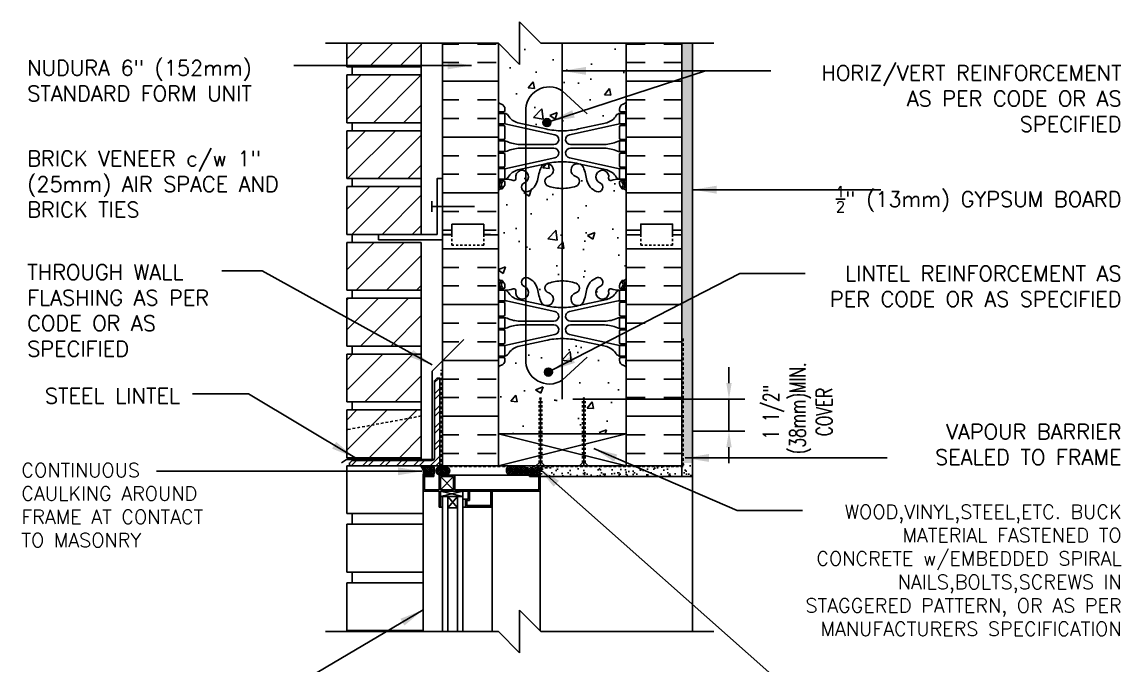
# Model space of a CAD drawing. Header units: inches. Extents: x 2804.9 to 2856.5, y 421.8 to 506.8.
# Drawn here: x 2804.9 to 2856.5, y 476.6 to 506.8 of the extents above; entities that cross this region are included whole.
import ezdxf
from ezdxf.enums import TextEntityAlignment as Align

# ---------------------------------------------------------------- set-up
doc = ezdxf.new("R2010")
doc.units = ezdxf.units.IN
doc.header["$LTSCALE"] = 0.5
doc.header["$MEASUREMENT"] = 0
doc.linetypes.add('DASHED2', pattern=[0.375, 0.25, -0.125])
doc.linetypes.add('HIDDEN2', pattern=[0.1875, 0.125, -0.0625])
doc.layers.get('Defpoints').update_dxf_attribs({"linetype": 'CONTINUOUS'})
for name, color, linetype in [('HATCH', 12, 'CONTINUOUS'), ('LINE18', 9, 'CONTINUOUS'), ('line25', 2, 'CONTINUOUS'), ('LINE50', 5, 'CONTINUOUS'), ('LINE65', 3, 'CONTINUOUS'), ('LINE9', 9, 'CONTINUOUS'), ('TEXT', 4, 'CONTINUOUS'), ('Web_Edge', 9, 'CONTINUOUS')]:
    doc.layers.add(name, color=color, linetype=linetype)
doc.styles.add('DIM', font='romans.shx', dxfattribs={"width": 0.7})
doc.styles.get("Standard").update_dxf_attribs({"font": 'romans.shx'})
doc.dimstyles.new('ext_12', dxfattribs={"dimscale": 12, "dimtxt": 0.09375, "dimasz": 0.09375, "dimexe": 0.09375, "dimexo": 0.0625, "dimgap": 0.0625, "dimtad": 1, "dimdec": 1, "dimzin": 3, "dimdsep": 46, "dimlunit": 4, "dimtxsty": 'DIM', "dimcen": 0.09, "dimdle": 0.09375, "dimclrt": 4, "dimadec": 0, "dimazin": 0, "dimtfac": 1, "dimtdec": 1, "dimtmove": 2, "dimatfit": 3, "dimfxl": 1, "dimfrac": 2, "dimtolj": 1, "dimtzin": 0, "dimarcsym": 0})
doc.dimstyles.new('ext_8', dxfattribs={"dimscale": 8, "dimtxt": 0.09375, "dimasz": 0.09375, "dimexe": 0.09375, "dimexo": 0.0625, "dimgap": 0.0625, "dimtad": 1, "dimdec": 1, "dimzin": 3, "dimdsep": 46, "dimlunit": 4, "dimtxsty": 'DIM', "dimcen": 0.09, "dimdle": 0.09375, "dimclrt": 4, "dimadec": 0, "dimazin": 0, "dimtfac": 1, "dimtdec": 1, "dimtmove": 2, "dimatfit": 3, "dimfxl": 1, "dimfrac": 2, "dimtolj": 1, "dimtzin": 0, "dimarcsym": 0})
pattern_1 = [(37.5, (0, 0), (-0.01574834, 0.48170594), [0, -0.38, 0, -0.425, 0, -0.40625]), (7.5, (0, 0), (0.44244418, 0.70553652), [0, -0.205, 0, -0.3425, 0, -0.13125]), (327.5, (-0.3075, 0), (0.778535465, 0.001414763), [0, -0.125, 0, -0.45, 0, -0.5875]), (317.5, (-0.3075, 0), (0.75153165, 0.21941889), [0, -0.0625, 0, -0.295, 0, -0.3375])]

# ---------------------------------------------------------------- blocks, each defined once
blk = doc.blocks.new('*D0')
at = {"layer": 'Defpoints', "color": 0, "transparency": 16777216}
for p in [(2830.223, 489.058), (2838.064, 489.058), (2835.855, 487.545)]:
    blk.add_point(p, dxfattribs=at)
at = {"layer": 'TEXT', "color": 0, "lineweight": -2, "transparency": 16777216}
for p, q in [((2838.064, 489.808), (2838.064, 490.558)), ((2830.723, 489.058), (2838.814, 489.058)), ((2838.064, 487.545), (2838.064, 489.058)), ((2836.355, 487.545), (2838.814, 487.545)), ((2838.064, 486.795), (2838.064, 486.045))]:
    blk.add_line(p, q, dxfattribs=at)
at = {"layer": 'TEXT', "color": 0, "transparency": 16777216}
for points in [[(2837.939, 489.808), (2838.189, 489.808), (2838.064, 489.058)], [(2837.939, 486.795), (2838.189, 486.795), (2838.064, 487.545)]]:
    blk.add_solid(points, dxfattribs=at)
at = {"layer": 'TEXT', "color": 4, "transparency": 16777216, "insert": (2841.288, 488.449), "char_height": 0.75, "attachment_point": 5, "rotation": 90, "style": 'DIM'}
blk.add_mtext('\\A1;1 1/2" \\P (38mm)MIN. \\PCOVER', dxfattribs=at)

msp = doc.modelspace()

# ---------------------------------------------------------------- hatches: boundary and pattern name
at = {"layer": 'HATCH'}
h = msp.add_hatch(dxfattribs=at)
h.set_pattern_fill('AR-CONC', color=256, scale=0.5)
h.set_pattern_definition([(50, (0, 0), (3.586301, -0.3137607), [0.375, -4.125]), (355, (0, 0), (-0.6937567, 3.7609607), [0.3, -3.3]), (100.45144, (0.299, -0.026), (2.8925442, 3.4472), [0.318701, -3.5057106]), (46.1842, (0, 1), (5.3362067, -0.8275964), [0.5625, -6.1875]), (96.63564, (0.4447, 0.931), (4.67331, 4.870593), [0.478052, -5.258569]), (351.18416, (0, 1), (4.67331, 4.870593), [0.45, -4.95]), (21, (0.5, 0.75), (2.9845353, -2.0130945), [0.375, -4.125]), (326, (0.5, 0.75), (1.2165767, 3.62575), [0.3, -3.3]), (71.45144, (0.7487, 0.5822), (4.201112, 1.6126558), [0.318701, -3.5057106]), (37.5, (0, 0), (0.0607993, 1.66446927), [0, -3.26, 0, -3.35, 0, -3.3125]), (7.5, (0, 0), (1.3153477, 1.9720586), [0, -1.91, 0, -3.185, 0, -1.2625]), (327.5, (-1.115, 0), (2.6691122, -0.11277436), [0, -1.25, 0, -3.9, 0, -5.175]), (317.5, (-1.615, 0), (2.9159308, 0.500525), [0, -1.625, 0, -2.59, 0, -3.675])])
h.paths.add_polyline_path([(2833.23, 505.788), (2829.23, 505.788), (2828.23, 506.788), (2828.23, 504.788), (2827.23, 505.788), (2827.23, 503.006, 0.082415), (2827.373, 502.927, -0.317837), (2827.54, 502.692), (2827.54, 502.624, -0.414214), (2827.477, 502.562), (2827.43, 502.562), (2827.43, 502.492), (2827.535, 502.492, -0.188973), (2827.69, 502.397, 0.196323), (2828.14, 502.05), (2829.461, 501.76, 0.057795), (2830.23, 501.671, 0.057795), (2830.998, 501.76), (2832.32, 502.05, 0.196323), (2832.769, 502.397, -0.188973), (2832.925, 502.492), (2833.03, 502.492), (2833.03, 502.562), (2832.982, 502.562, -0.414214), (2832.92, 502.624), (2832.92, 502.692, -0.317837), (2833.086, 502.927, 0.082415), (2833.23, 503.006)])
h.paths.add_polyline_path([(2833.23, 496.788), (2833.23, 498.877, 0.064398), (2833.12, 498.943), (2833.03, 498.943), (2833.03, 498.984, -0.249069), (2832.92, 499.192), (2832.92, 499.259, -0.414214), (2832.982, 499.322), (2833.03, 499.322), (2833.03, 499.392), (2832.925, 499.392, 0.10046), (2832.531, 499.334, -0.601435), (2832.411, 499.439, 2.182095), (2832.001, 499.226, -1), (2831.838, 498.818, -0.24438), (2831.389, 499.339, 0.053157), (2831.224, 499.953, 0.223253), (2831.023, 500.118), (2831.004, 500.122, 0.955472), (2830.865, 499.528, -0.735593), (2830.878, 499.07, -0.082755), (2830.23, 498.962, -0.082755), (2829.581, 499.07, -0.735593), (2829.594, 499.528, 0.955472), (2829.455, 500.122), (2829.436, 500.118, 0.223253), (2829.236, 499.953, 0.053157), (2829.07, 499.339, -0.24438), (2828.621, 498.818, -1), (2828.458, 499.226, 2.182095), (2828.048, 499.439, -0.601435), (2827.928, 499.334, 0.10046), (2827.535, 499.392), (2827.43, 499.392), (2827.43, 499.322), (2827.477, 499.322, -0.414214), (2827.54, 499.259), (2827.54, 499.192, -0.249069), (2827.43, 498.984), (2827.43, 498.943), (2827.34, 498.943, 0.064398), (2827.23, 498.877), (2827.23, 496.788), (2827.23, 494.699, 0.064398), (2827.34, 494.633), (2827.43, 494.633), (2827.43, 494.591, -0.249069), (2827.54, 494.384), (2827.54, 494.316, -0.414214), (2827.477, 494.254), (2827.43, 494.254), (2827.43, 494.184), (2827.535, 494.184, 0.10046), (2827.928, 494.241, -0.601435), (2828.048, 494.136, 2.182095), (2828.458, 494.349, -1), (2828.621, 494.758, -0.24438), (2829.07, 494.237, 0.053157), (2829.236, 493.623, 0.223253), (2829.436, 493.458), (2829.455, 493.454, 0.955472), (2829.594, 494.047, -0.735593), (2829.581, 494.505, -0.082755), (2830.23, 494.613, -0.082755), (2830.878, 494.505, -0.735593), (2830.865, 494.047, 0.955472), (2831.004, 493.454), (2831.023, 493.458, 0.223253), (2831.224, 493.623, 0.053157), (2831.389, 494.237, -0.24438), (2831.838, 494.758, -1), (2832.001, 494.349, 2.182095), (2832.411, 494.136, -0.601435), (2832.531, 494.241, 0.10046), (2832.925, 494.184), (2833.03, 494.184), (2833.03, 494.254), (2832.982, 494.254, -0.414214), (2832.92, 494.316), (2832.92, 494.384, -0.249069), (2833.03, 494.591), (2833.03, 494.633), (2833.12, 494.633, 0.064398), (2833.23, 494.699)])
h.paths.add_polyline_path([(2833.23, 490.569, 0.082415), (2833.086, 490.648, -0.317837), (2832.92, 490.884), (2832.92, 490.951, -0.414214), (2832.982, 491.014), (2833.03, 491.014), (2833.03, 491.084), (2832.925, 491.084, -0.188973), (2832.769, 491.179, 0.196323), (2832.32, 491.525), (2830.998, 491.816, 0.057795), (2830.23, 491.905, 0.057795), (2829.461, 491.816), (2828.14, 491.525, 0.196323), (2827.69, 491.179, -0.188973), (2827.535, 491.084), (2827.43, 491.084), (2827.43, 491.014), (2827.477, 491.014, -0.414214), (2827.54, 490.951), (2827.54, 490.884, -0.317837), (2827.373, 490.648, 0.082415), (2827.23, 490.569), (2827.23, 487.424), (2829.14, 487.424), (2829.14, 489.011), (2829.203, 489.131), (2829.265, 489.011), (2829.265, 487.424), (2831.181, 487.424), (2831.181, 489.011), (2831.243, 489.131), (2831.306, 489.011), (2831.306, 487.424), (2833.23, 487.424)])
h.paths.add_polyline_path([(2833.23, 465.018), (2833.355, 465.018), (2833.355, 465.271), (2832.352, 464.268), (2832.223, 464.227), (2832.263, 464.356), (2833.355, 465.448), (2833.355, 466.518), (2828.73, 466.518), (2828.73, 465.2), (2829.574, 464.356), (2829.614, 464.227), (2829.485, 464.268), (2828.735, 465.018), (2827.23, 465.018), (2827.23, 462.784, 0.064398), (2827.34, 462.718), (2827.43, 462.718), (2827.43, 462.676, -0.249069), (2827.54, 462.469), (2827.54, 462.402, -0.414214), (2827.477, 462.339), (2827.43, 462.339), (2827.43, 462.269), (2827.535, 462.269, -0.188973), (2827.69, 462.174, 0.196323), (2828.14, 461.828), (2829.461, 461.538, 0.057795), (2830.23, 461.449, 0.057795), (2830.998, 461.538), (2832.32, 461.828, 0.196323), (2832.769, 462.174, -0.188973), (2832.925, 462.269), (2833.03, 462.269), (2833.03, 462.339), (2832.982, 462.339, -0.414214), (2832.92, 462.402), (2832.92, 462.469, -0.249069), (2833.03, 462.676), (2833.03, 462.718), (2833.12, 462.718, 0.064398), (2833.23, 462.784)])
h.paths.add_polyline_path([(2833.23, 458.655, 0.082415), (2833.086, 458.734, -0.317837), (2832.92, 458.969), (2832.92, 459.037, -0.414214), (2832.982, 459.099), (2833.03, 459.099), (2833.03, 459.169), (2832.925, 459.169, 0.10046), (2832.531, 459.112, -0.601435), (2832.411, 459.217, 2.182095), (2832.001, 459.004, -1), (2831.838, 458.596, -0.24438), (2831.389, 459.116, 0.053157), (2831.224, 459.73, 0.223253), (2831.023, 459.895), (2831.004, 459.9, 0.955472), (2830.865, 459.306, -0.735593), (2830.878, 458.848, -0.082755), (2830.23, 458.74, -0.082755), (2829.581, 458.848, -0.735593), (2829.594, 459.306, 0.955472), (2829.455, 459.9), (2829.436, 459.895, 0.223253), (2829.236, 459.73, 0.053157), (2829.07, 459.116, -0.24438), (2828.621, 458.596, -1), (2828.458, 459.004, 2.182095), (2828.048, 459.217, -0.601435), (2827.928, 459.112, 0.10046), (2827.535, 459.169), (2827.43, 459.169), (2827.43, 459.099), (2827.477, 459.099, -0.414214), (2827.54, 459.037), (2827.54, 458.969, -0.317837), (2827.373, 458.734, 0.082415), (2827.23, 458.655), (2827.23, 453.092, 0.082415), (2827.373, 453.013, -0.317837), (2827.54, 452.777), (2827.54, 452.709, -0.414214), (2827.477, 452.647), (2827.43, 452.647), (2827.43, 452.577), (2827.535, 452.577, 0.10046), (2827.928, 452.634, -0.601435), (2828.048, 452.529, 2.182095), (2828.458, 452.742, -1), (2828.621, 453.151, -0.24438), (2829.07, 452.63, 0.053157), (2829.236, 452.016, 0.223253), (2829.436, 451.851), (2829.455, 451.847, 0.955472), (2829.594, 452.44, -0.735593), (2829.581, 452.898, -0.082755), (2830.23, 453.006, -0.082755), (2830.878, 452.898, -0.735593), (2830.865, 452.44, 0.955472), (2831.004, 451.847), (2831.023, 451.851, 0.223253), (2831.224, 452.016, 0.053157), (2831.389, 452.63, -0.24438), (2831.838, 453.151, -1), (2832.001, 452.742, 2.182095), (2832.411, 452.529, -0.601435), (2832.531, 452.634, 0.10046), (2832.925, 452.577), (2833.03, 452.577), (2833.03, 452.647), (2832.982, 452.647, -0.414214), (2832.92, 452.709), (2832.92, 452.777, -0.317837), (2833.086, 453.013, 0.082415), (2833.23, 453.092)])
h.paths.add_polyline_path([(2833.23, 448.962, 0.064398), (2833.12, 449.028), (2833.03, 449.028), (2833.03, 449.07, -0.249069), (2832.92, 449.277), (2832.92, 449.344, -0.414214), (2832.982, 449.407), (2833.03, 449.407), (2833.03, 449.477), (2832.925, 449.477, -0.188973), (2832.769, 449.572, 0.196323), (2832.32, 449.918), (2830.998, 450.209, 0.057795), (2830.23, 450.298, 0.057795), (2829.461, 450.209), (2828.14, 449.918, 0.196323), (2827.69, 449.572, -0.188973), (2827.535, 449.477), (2827.43, 449.477), (2827.43, 449.407), (2827.477, 449.407, -0.414214), (2827.54, 449.344), (2827.54, 449.277, -0.249069), (2827.43, 449.07), (2827.43, 449.028), (2827.34, 449.028, 0.064398), (2827.23, 448.962), (2827.23, 447.566), (2828.23, 446.566), (2828.23, 448.566), (2829.23, 447.566), (2833.23, 447.566)])
h = msp.add_hatch(dxfattribs=at)
h.set_pattern_fill('ANSI31', color=256, scale=8, style=0)
h.paths.add_polyline_path([(2823.605, 504.299), (2820.105, 504.299), (2820.105, 502.049), (2823.605, 502.049)])
h.paths.add_polyline_path([(2823.605, 491.174), (2820.105, 491.174), (2820.105, 488.924), (2823.605, 488.924)])
h.paths.add_polyline_path([(2823.605, 488.265), (2820.105, 487.617), (2820.105, 486.299), (2823.605, 486.299)])
h.paths.add_polyline_path([(2823.605, 488.265), (2823.605, 488.549), (2820.105, 488.549), (2820.105, 487.617)])
h.paths.add_polyline_path([(2823.605, 493.799), (2820.105, 493.799), (2820.105, 491.549), (2823.605, 491.549)])
h.paths.add_polyline_path([(2823.605, 496.424), (2820.105, 496.424), (2820.105, 494.174), (2823.605, 494.174)])
h.paths.add_polyline_path([(2823.605, 499.049), (2820.105, 499.049), (2820.105, 496.799), (2823.605, 496.799), (2823.605, 496.933)])
h.paths.add_polyline_path([(2823.605, 501.674), (2820.105, 501.674), (2820.105, 499.424), (2823.605, 499.424)])
h.paths.add_polyline_path([(2823.605, 505.788), (2820.105, 505.788), (2820.105, 504.674), (2823.605, 504.674)])
h.paths.add_polyline_path([(2823.605, 463.281), (2820.105, 463.281), (2820.105, 461.031), (2823.605, 461.031)])
h.paths.add_polyline_path([(2823.605, 460.656), (2820.119, 460.656), (2820.105, 460.641), (2820.105, 458.406), (2823.605, 458.406)])
h.paths.add_polyline_path([(2823.605, 458.031), (2820.105, 458.031), (2820.105, 455.781), (2823.605, 455.781)])
h.paths.add_polyline_path([(2823.605, 455.406), (2820.105, 455.406), (2820.105, 453.156), (2823.605, 453.156)])
h.paths.add_polyline_path([(2823.605, 452.781), (2820.105, 452.781), (2820.105, 450.531), (2823.605, 450.531)])
h.paths.add_polyline_path([(2823.605, 450.156), (2820.105, 450.156), (2820.105, 447.906), (2823.605, 447.906)])
h = msp.add_hatch(dxfattribs=at)
h.set_pattern_fill('INSUL', color=256, scale=7, style=0)
h.paths.add_polyline_path([(2827.23, 505.788), (2824.605, 505.788), (2824.605, 496.791), (2825.042, 496.791), (2825.042, 497.288), (2826.542, 497.288), (2826.542, 496.791), (2826.859, 496.791), (2826.98, 496.788), (2827.23, 496.788)])
h.paths.add_polyline_path([(2835.855, 505.788), (2833.23, 505.788), (2833.23, 496.788), (2833.48, 496.788), (2833.917, 496.788), (2833.917, 497.288), (2835.417, 497.288), (2835.417, 496.788), (2835.855, 496.788)])
h = msp.add_hatch(dxfattribs=at)
h.set_pattern_fill('AR-SAND', color=256, scale=0.25, style=0)
h.set_pattern_definition(pattern_1)
h.paths.add_polyline_path([(2836.355, 505.788), (2835.855, 505.788), (2835.855, 502.768), (2836.355, 502.768)])
h.paths.add_polyline_path([(2836.355, 502.768), (2835.855, 502.768), (2835.855, 497.082), (2836.355, 497.082)])
h.paths.add_polyline_path([(2836.355, 497.082), (2835.855, 497.082), (2835.855, 496.788), (2835.855, 493.584), (2836.355, 493.856)])
h.paths.add_polyline_path([(2836.355, 493.856), (2835.855, 493.584), (2835.855, 487.558), (2835.855, 486.058), (2836.355, 486.058)])
h = msp.add_hatch(dxfattribs=at)
h.set_pattern_fill('INSUL', color=256, scale=7, style=0)
h.paths.add_polyline_path([(2827.23, 496.788), (2826.98, 496.788), (2826.542, 496.788), (2826.542, 496.288), (2825.042, 496.288), (2825.042, 496.788), (2824.605, 496.788), (2824.605, 485.924), (2827.23, 485.924)])
h.paths.add_polyline_path([(2835.855, 496.788), (2835.417, 496.788), (2835.417, 496.288), (2833.917, 496.288), (2833.917, 496.788), (2833.48, 496.788), (2833.23, 496.788), (2833.23, 487.424), (2833.23, 485.924), (2835.855, 485.924)])
h = msp.add_hatch(dxfattribs=at)
h.set_pattern_fill('ANSI32', color=256, scale=1.5, style=0)
h.set_pattern_definition([(45, (2909.83907, 331.4904), (-0.3977476, 0.3977476), []), (45, (2910.10423, 331.4904), (-0.3977476, 0.3977476), [])])
h.paths.add_polyline_path([(2824.48, 485.924), (2824.48, 490.049), (2824.355, 490.049), (2824.23, 489.924), (2824.23, 486.299, -0.414214), (2824.105, 486.174), (2820.355, 486.174), (2820.23, 486.049), (2820.23, 485.924)])
h = msp.add_hatch(dxfattribs=at)
h.set_pattern_fill('ANSI37', color=256, scale=0.5)
h.paths.add_polyline_path([(2824.79, 485.868), (2824.454, 485.868, 0.912387), (2824.455, 485.507), (2824.79, 485.507, 0.868026)])
h.paths.add_polyline_path([(2829.249, 485.829), (2828.506, 485.829, -0.414214), (2828.476, 485.859), (2828.476, 485.861, 0.414214), (2828.446, 485.891), (2827.701, 485.891, 0.594546), (2827.762, 485.486), (2828.692, 485.486), (2829.192, 485.486, -0.162291)])
h.paths.add_polyline_path([(2824.192, 485.924), (2823.577, 485.924, -0.310601), (2823.692, 485.486), (2824.192, 485.486, 0.132277)])
h = msp.add_hatch(dxfattribs=at)
h.set_pattern_fill('AR-SAND', color=256, scale=0.25, style=0)
h.set_pattern_definition(pattern_1)
h.paths.add_polyline_path([(2836.355, 485.424), (2836.355, 485.899), (2835.855, 486.065), (2835.855, 485.924), (2830.802, 485.924), (2830.802, 485.799), (2829.251, 485.799, 0.01547), (2829.24, 485.784), (2829.24, 485.424)])
h = msp.add_hatch(dxfattribs=at)
h.set_pattern_fill('AR-SAND', color=256, scale=0.25, style=0)
h.set_pattern_definition(pattern_1)
h.paths.add_polyline_path([(2834.502, 485.924), (2834.866, 485.735), (2835.47, 485.424), (2836.355, 485.424), (2836.355, 485.924)])
at = {"layer": 'LINE65'}
for points in [[(2829.699, 502.061, 1), (2829.324, 502.061, 1)], [(2829.766, 490.327, 1), (2829.391, 490.327, 1)]]:
    msp.add_hatch(color=256, dxfattribs=at).paths.add_polyline_path(points)

# ---------------------------------------------------------------- linework, layer by layer
at = {"layer": 'HATCH'}
for p, q in [((2833.211, 500.805), (2833.211, 500.805)), ((2832.315, 499.83), (2832.315, 499.83)), ((2833.207, 497.249), (2833.207, 497.249)), ((2824.605, 496.791), (2825.042, 496.791)), ((2826.542, 496.791), (2826.859, 496.791)), ((2829.203, 485.924), (2829.203, 489.131)), ((2831.243, 485.924), (2831.243, 489.131)), ((2824.454, 485.868), (2824.79, 485.868)), ((2824.79, 485.507), (2824.455, 485.507)), ((2836.355, 485.424), (2836.355, 478.131))]:
    msp.add_line(p, q, dxfattribs=at)
at = {"layer": 'HATCH', "color": 6, "linetype": 'DASHED2'}
for p, q in [((2824.542, 485.891), (2824.542, 490.432)), ((2828.446, 485.891), (2824.542, 485.891)), ((2828.476, 485.859), (2828.476, 485.861)), ((2828.506, 485.829), (2829.716, 485.829))]:
    msp.add_line(p, q, dxfattribs=at)
msp.add_lwpolyline([(2835.917, 491.91), (2835.917, 485.891), (2828.714, 485.891)], dxfattribs=at)
at = {"layer": 'HATCH', "flags": 128}
for points in [[(2823.692, 485.486), (2823.692, 478.131)], [(2829.192, 484.736), (2829.192, 478.169)], [(2826.942, 483.986), (2826.942, 478.131)]]:
    msp.add_lwpolyline(points, dxfattribs=at)
at = {"layer": 'HATCH'}
for centre, radius, start, end in [((2823.316, 485.622), 0.399, 340.2287, 49.2481), ((2823.38, 485.705), 0.841, 344.9296, 15.0704), ((2824.471, 485.687), 0.182, 95.0768, 264.9232), ((2824.764, 485.687), 0.183, 278.0824, 81.9176), ((2827.841, 485.705), 0.233, 110.0628, 249.9372), ((2829.734, 485.572), 0.549, 140.0509, 188.9397)]:
    msp.add_arc(centre, radius, start, end, dxfattribs=at)
at = {"layer": 'HATCH', "color": 6, "linetype": 'DASHED2'}
for centre, start, end in [((2828.446, 485.861), 0, 90), ((2828.506, 485.859), 180, 270)]:
    msp.add_arc(centre, 0.03, start, end, dxfattribs=at)
at = {"layer": 'LINE18', "linetype": 'HIDDEN2'}
for p, q in [((2829.203, 489.131), (2829.14, 489.011)), ((2829.14, 486.068), (2829.14, 489.011)), ((2829.203, 489.131), (2829.265, 489.011)), ((2829.265, 486.068), (2829.265, 489.011)), ((2831.243, 489.131), (2831.181, 489.011)), ((2831.181, 486.068), (2831.181, 489.011)), ((2831.243, 489.131), (2831.306, 489.011)), ((2831.306, 486.068), (2831.306, 489.011))]:
    msp.add_line(p, q, dxfattribs=at)
at = {"layer": 'LINE18'}
for p, q in [((2829.14, 486.068), (2828.996, 485.924)), ((2829.265, 486.068), (2829.409, 485.924)), ((2831.181, 486.068), (2831.037, 485.924)), ((2831.306, 486.068), (2831.449, 485.924)), ((2824.192, 485.424), (2824.192, 485.486)), ((2828.692, 485.424), (2828.692, 485.486)), ((2836.355, 485.424), (2829.192, 485.424))]:
    msp.add_line(p, q, dxfattribs=at)
at = {"layer": 'LINE18', "flags": 128}
for points in [[(2824.192, 485.486), (2823.692, 485.486), (2823.692, 484.736), (2824.442, 484.736), (2824.442, 483.986)], [(2824.192, 485.424), (2823.755, 485.424), (2823.755, 484.799)], [(2824.442, 485.486), (2828.692, 485.486)], [(2824.442, 485.486), (2824.442, 484.799)], [(2824.442, 485.486), (2824.505, 485.486)], [(2824.665, 485.486), (2824.505, 485.486)], [(2824.505, 484.799), (2824.505, 485.424)], [(2824.665, 485.424), (2824.505, 485.424)], [(2824.665, 485.424), (2824.665, 485.486)], [(2824.665, 485.424), (2824.969, 485.424)], [(2824.969, 485.486), (2825.129, 485.486)], [(2824.969, 485.424), (2824.969, 485.486)], [(2824.969, 485.424), (2825.129, 485.424)], [(2825.192, 485.486), (2825.129, 485.486)], [(2825.129, 484.799), (2825.129, 485.424)], [(2825.192, 484.799), (2825.192, 485.486)], [(2828.692, 485.486), (2829.192, 485.486), (2829.192, 484.736)], [(2828.692, 485.424), (2829.13, 485.424), (2829.13, 484.799)], [(2824.442, 484.799), (2823.755, 484.799)], [(2824.665, 484.799), (2824.505, 484.799)], [(2824.505, 483.986), (2824.505, 484.736)], [(2824.665, 484.736), (2824.505, 484.736)], [(2824.505, 483.986), (2824.505, 484.486), (2824.605, 484.486), (2824.605, 483.986), (2824.505, 483.986)], [(2824.605, 484.486), (2824.605, 478.131)], [(2824.605, 484.486), (2824.854, 484.486)], [(2824.665, 484.799), (2824.969, 484.799)], [(2824.665, 484.736), (2824.665, 484.799)], [(2824.665, 484.736), (2824.969, 484.736)], [(2824.854, 484.486), (2824.854, 483.949), (2825.317, 483.949), (2825.317, 484.486), (2824.854, 484.486)], [(2824.969, 484.736), (2824.969, 484.799)], [(2824.969, 484.799), (2825.129, 484.799)], [(2829.192, 484.736), (2824.969, 484.736)], [(2829.13, 484.799), (2825.192, 484.799)], [(2825.317, 484.486), (2825.567, 484.486)], [(2825.567, 484.486), (2825.567, 484.736)], [(2825.567, 484.486), (2825.567, 478.131)], [(2825.692, 484.361), (2825.567, 484.361)], [(2826.942, 484.736), (2826.942, 483.986), (2825.692, 483.986), (2825.692, 484.361), (2825.817, 484.361)], [(2826.88, 484.736), (2826.88, 484.049), (2825.755, 484.049), (2825.755, 484.299), (2825.88, 484.299)], [(2825.817, 484.736), (2825.817, 484.361)], [(2825.88, 484.299), (2825.88, 484.736)], [(2824.442, 483.986), (2824.505, 483.986)], [(2825.692, 483.986), (2825.567, 483.986)]]:
    msp.add_lwpolyline(points, dxfattribs=at)
at = {"layer": 'line25'}
for p, q in [((2820.105, 504.674), (2820.105, 505.788)), ((2823.605, 496.799), (2823.605, 505.788)), ((2827.23, 505.788), (2827.23, 496.788)), ((2833.23, 496.788), (2833.23, 505.788)), ((2820.105, 504.674), (2823.605, 504.674)), ((2820.355, 504.299), (2820.355, 504.674)), ((2820.105, 504.299), (2823.605, 504.299)), ((2820.105, 502.049), (2820.105, 504.299)), ((2820.105, 502.049), (2823.605, 502.049)), ((2820.355, 501.674), (2820.355, 502.049)), ((2820.105, 501.674), (2823.605, 501.674)), ((2820.105, 499.424), (2820.105, 501.674)), ((2820.105, 499.424), (2823.605, 499.424)), ((2820.355, 499.049), (2820.355, 499.424)), ((2820.105, 499.049), (2823.605, 499.049)), ((2820.105, 496.799), (2820.105, 499.049)), ((2820.105, 496.799), (2823.605, 496.799)), ((2820.355, 496.424), (2820.355, 496.799)), ((2823.605, 496.808), (2823.605, 496.933)), ((2827.23, 496.788), (2827.23, 485.924)), ((2833.23, 487.424), (2833.23, 496.788)), ((2820.105, 496.424), (2823.605, 496.424)), ((2820.105, 494.174), (2820.105, 496.424)), ((2823.605, 486.225), (2823.605, 496.424)), ((2820.105, 494.174), (2823.605, 494.174)), ((2820.355, 493.799), (2820.355, 494.174)), ((2820.105, 493.799), (2823.605, 493.799)), ((2820.105, 491.549), (2820.105, 493.799)), ((2820.105, 491.549), (2823.605, 491.549)), ((2820.355, 491.174), (2820.355, 491.549)), ((2820.105, 491.174), (2823.605, 491.174)), ((2820.105, 488.924), (2820.105, 491.174)), ((2820.105, 488.924), (2823.605, 488.924)), ((2820.105, 486.299), (2820.105, 488.549)), ((2820.105, 488.549), (2823.605, 488.549)), ((2820.355, 488.549), (2820.355, 488.924)), ((2833.23, 487.424), (2827.23, 487.424)), ((2833.23, 487.424), (2833.23, 485.924)), ((2820.105, 486.299), (2823.605, 486.299)), ((2820.355, 486.225), (2820.355, 486.299)), ((2827.234, 485.924), (2824.605, 485.924)), ((2835.855, 485.924), (2827.23, 485.924))]:
    msp.add_line(p, q, dxfattribs=at)
at = {"layer": 'line25', "color": 12}
for p, q in [((2833.23, 487.424), (2827.23, 485.924)), ((2827.23, 487.424), (2833.23, 485.924)), ((2820.105, 483.674), (2820.105, 485.924)), ((2820.105, 485.924), (2820.23, 485.924)), ((2820.105, 483.674), (2823.692, 483.674)), ((2820.355, 483.174), (2820.355, 483.674)), ((2820.105, 480.924), (2820.105, 483.174)), ((2820.105, 483.174), (2823.692, 483.174)), ((2820.105, 480.924), (2823.692, 480.924)), ((2820.355, 480.424), (2820.355, 480.924)), ((2820.105, 478.174), (2820.105, 480.424)), ((2820.105, 480.424), (2823.692, 480.424)), ((2820.105, 478.174), (2823.692, 478.174)), ((2820.355, 478.131), (2820.355, 478.174))]:
    msp.add_line(p, q, dxfattribs=at)
at = {"layer": 'line25'}
msp.add_lwpolyline([(2824.605, 486.058), (2824.605, 487.558)], dxfattribs=at)
at = {"layer": 'line25', "color": 12, "flags": 128}
for points in [[(2824.505, 485.424), (2825.129, 484.799)], [(2824.505, 484.799), (2825.129, 485.424)], [(2824.505, 484.486), (2825.567, 484.736)], [(2824.505, 484.736), (2825.567, 484.486)], [(2824.854, 484.486), (2824.854, 478.131)], [(2824.854, 483.949), (2825.317, 484.486)], [(2824.854, 484.486), (2825.317, 483.949)], [(2825.317, 484.486), (2825.317, 478.131)]]:
    msp.add_lwpolyline(points, dxfattribs=at)
at = {"layer": 'LINE50'}
for p, q in [((2824.605, 496.788), (2824.605, 505.788)), ((2835.855, 496.788), (2835.855, 505.788)), ((2826.542, 497.288), (2825.042, 497.288)), ((2825.042, 497.288), (2825.042, 496.788)), ((2825.042, 496.788), (2825.042, 497.288)), ((2825.042, 497.288), (2826.542, 497.288)), ((2826.542, 496.788), (2826.542, 497.288)), ((2826.542, 497.288), (2826.542, 496.788)), ((2833.917, 496.788), (2833.917, 497.288)), ((2833.917, 497.288), (2835.417, 497.288)), ((2835.417, 497.288), (2835.417, 496.788)), ((2825.042, 496.788), (2824.605, 496.788)), ((2824.605, 485.924), (2824.605, 496.788)), ((2824.605, 496.788), (2825.042, 496.788)), ((2826.98, 496.788), (2826.542, 496.788)), ((2826.542, 496.788), (2826.98, 496.788)), ((2827.23, 496.788), (2826.98, 496.788)), ((2826.98, 496.788), (2827.23, 496.788)), ((2833.23, 496.788), (2833.48, 496.788)), ((2833.48, 496.788), (2833.917, 496.788)), ((2835.417, 496.788), (2835.855, 496.788))]:
    msp.add_line(p, q, dxfattribs=at)
msp.add_lwpolyline([(2835.855, 485.924), (2835.855, 496.788), (2835.417, 496.788), (2835.417, 497.288), (2833.917, 497.288), (2833.917, 496.788), (2833.48, 496.788), (2833.23, 496.788)], dxfattribs=at)
at = {"layer": 'LINE65'}
msp.add_line((2830.223, 505.788), (2830.223, 489.058), dxfattribs=at)
msp.add_lwpolyline([(2831.402, 491.036), (2830.222, 489.951, -0.623194), (2828.523, 490.941), (2828.523, 502.562, -0.623194), (2830.222, 503.552), (2831.402, 502.467)], format="xyb", dxfattribs=at)
for centre in [(2829.511, 502.061), (2829.579, 490.327)]:
    msp.add_circle(centre, 0.188, dxfattribs=at)
at = {"layer": 'LINE9'}
for p, q in [((2828.23, 504.788), (2828.23, 506.788)), ((2828.23, 506.788), (2829.23, 505.788)), ((2819.105, 505.788), (2827.23, 505.788)), ((2828.23, 504.788), (2827.23, 505.788)), ((2829.23, 505.788), (2837.355, 505.788)), ((2836.355, 505.788), (2836.355, 485.424)), ((2835.855, 485.924), (2835.855, 485.424)), ((2828.23, 477.131), (2828.23, 479.131)), ((2828.23, 479.131), (2829.23, 478.131)), ((2819.105, 478.131), (2827.23, 478.131)), ((2828.23, 477.131), (2827.23, 478.131)), ((2829.23, 478.131), (2837.355, 478.131))]:
    msp.add_line(p, q, dxfattribs=at)
at = {"layer": 'LINE9', "linetype": 'Continuous'}
for q in [(2824.105, 498.361), (2824.105, 497.861), (2826.105, 498.111)]:
    msp.add_line((2824.105, 498.111), q, dxfattribs=at)
at = {"layer": 'LINE9', "linetype": 'DASHED2', "ltscale": 0.15}
for p, q in [((2825.042, 496.288), (2825.042, 496.788)), ((2825.042, 496.788), (2825.042, 496.788)), ((2826.542, 496.788), (2826.542, 496.788)), ((2826.542, 496.788), (2826.542, 496.288)), ((2826.542, 496.288), (2825.042, 496.288))]:
    msp.add_line(p, q, dxfattribs=at)
at = {"layer": 'LINE9', "linetype": 'DASHED2'}
msp.add_line((2823.605, 488.265), (2820.105, 487.617), dxfattribs=at)
at = {"layer": 'LINE9'}
msp.add_lwpolyline([(2821.605, 496.549), (2824.605, 496.549), (2824.605, 499.424), (2824.355, 499.424), (2824.355, 496.799), (2821.605, 496.799)], close=True, dxfattribs=at)
at = {"layer": 'LINE9', "linetype": 'DASHED2', "ltscale": 0.15}
msp.add_lwpolyline([(2835.417, 496.788), (2835.417, 496.788), (2835.417, 496.288), (2833.917, 496.288), (2833.917, 496.788), (2833.917, 496.788)], dxfattribs=at)
at = {"layer": 'LINE9'}
msp.add_lwpolyline([(2819.855, 486.057), (2820.098, 486.225), (2824.122, 486.225), (2824.122, 490.375), (2825.605, 491.858)], dxfattribs=at)
at = {"layer": 'LINE9', "color": 9}
msp.add_lwpolyline([(2824.48, 490.049), (2824.355, 490.049), (2824.23, 489.924), (2824.23, 486.299, -0.414214), (2824.105, 486.174), (2820.355, 486.174), (2820.23, 486.049), (2820.23, 485.924), (2824.48, 485.924)], format="xyb", close=True, dxfattribs=at)
at = {"layer": 'TEXT'}
msp.add_lwpolyline([(2820.748, 500.286, 0, 0.36, 0), (2819.668, 500.286, 0, 0, 0), (2817.671, 500.286, 0, 0, 0)], format="xyseb", dxfattribs=at)
at = {"layer": 'Web_Edge'}
for p, q in [((2827.23, 502.562), (2827.477, 502.562)), ((2827.24, 502.682), (2827.24, 502.868)), ((2827.34, 502.492), (2827.34, 502.562)), ((2827.43, 502.492), (2827.43, 502.562)), ((2827.54, 502.692), (2827.54, 502.624)), ((2832.92, 502.692), (2832.92, 502.624)), ((2833.23, 502.562), (2832.982, 502.562)), ((2833.03, 502.492), (2833.03, 502.562)), ((2833.12, 502.492), (2833.12, 502.562)), ((2833.22, 502.682), (2833.22, 502.868)), ((2827.23, 501.922), (2827.477, 501.922)), ((2827.34, 501.922), (2827.34, 501.992)), ((2827.43, 501.922), (2827.43, 501.992)), ((2827.54, 501.324), (2827.54, 501.859)), ((2827.679, 501.968), (2829.89, 501.486)), ((2828.14, 502.05), (2829.461, 501.76)), ((2832.781, 501.968), (2830.569, 501.486)), ((2832.32, 502.05), (2830.998, 501.76)), ((2832.92, 501.324), (2832.92, 501.859)), ((2833.23, 501.922), (2832.982, 501.922)), ((2833.03, 501.922), (2833.03, 501.992)), ((2833.12, 501.922), (2833.12, 501.992)), ((2827.23, 501.262), (2827.477, 501.262)), ((2827.34, 501.192), (2827.34, 501.262)), ((2827.43, 501.192), (2827.43, 501.262)), ((2828.244, 501.032), (2829.84, 501.032)), ((2828.244, 500.852), (2829.84, 500.852)), ((2832.215, 501.032), (2830.619, 501.032)), ((2832.215, 500.852), (2830.619, 500.852)), ((2833.23, 501.262), (2832.982, 501.262)), ((2833.03, 501.192), (2833.03, 501.262)), ((2833.12, 501.192), (2833.12, 501.262)), ((2827.23, 500.622), (2827.477, 500.622)), ((2827.34, 500.622), (2827.34, 500.692)), ((2827.43, 500.622), (2827.43, 500.692)), ((2827.54, 500.024), (2827.54, 500.559)), ((2827.679, 499.915), (2829.89, 500.397)), ((2832.781, 499.915), (2830.569, 500.397)), ((2832.92, 500.024), (2832.92, 500.559)), ((2833.23, 500.622), (2832.982, 500.622)), ((2833.03, 500.622), (2833.03, 500.692)), ((2833.12, 500.622), (2833.12, 500.692)), ((2827.23, 499.962), (2827.477, 499.962)), ((2827.34, 499.892), (2827.34, 499.962)), ((2827.43, 499.892), (2827.43, 499.962)), ((2828.14, 499.833), (2829.461, 500.123)), ((2832.32, 499.833), (2830.998, 500.123)), ((2833.23, 499.962), (2832.982, 499.962)), ((2833.03, 499.892), (2833.03, 499.962)), ((2833.12, 499.892), (2833.12, 499.962)), ((2827.23, 499.322), (2827.477, 499.322)), ((2827.34, 499.322), (2827.34, 499.392)), ((2827.43, 499.322), (2827.43, 499.392)), ((2833.23, 499.322), (2832.982, 499.322)), ((2833.03, 499.322), (2833.03, 499.392)), ((2833.12, 499.322), (2833.12, 499.392)), ((2827.23, 499.222), (2827.271, 499.222)), ((2827.34, 498.943), (2827.43, 498.943)), ((2827.43, 498.943), (2827.43, 498.984)), ((2827.54, 499.192), (2827.54, 499.259)), ((2832.92, 499.192), (2832.92, 499.259)), ((2833.03, 498.943), (2833.03, 498.984)), ((2833.12, 498.943), (2833.03, 498.943)), ((2833.23, 499.222), (2833.188, 499.222)), ((2827.34, 494.633), (2827.43, 494.633)), ((2827.43, 494.633), (2827.43, 494.591)), ((2833.12, 494.633), (2833.03, 494.633)), ((2833.03, 494.633), (2833.03, 494.591)), ((2827.23, 494.354), (2827.271, 494.354)), ((2827.23, 494.254), (2827.477, 494.254)), ((2827.34, 494.254), (2827.34, 494.184)), ((2827.43, 494.254), (2827.43, 494.184)), ((2827.54, 494.384), (2827.54, 494.316)), ((2832.92, 494.384), (2832.92, 494.316)), ((2833.23, 494.254), (2832.982, 494.254)), ((2833.03, 494.254), (2833.03, 494.184)), ((2833.12, 494.254), (2833.12, 494.184)), ((2833.23, 494.354), (2833.188, 494.354)), ((2827.23, 493.614), (2827.477, 493.614)), ((2827.34, 493.684), (2827.34, 493.614)), ((2827.43, 493.684), (2827.43, 493.614)), ((2827.679, 493.66), (2829.89, 493.179)), ((2828.14, 493.743), (2829.461, 493.452)), ((2832.781, 493.66), (2830.569, 493.179)), ((2832.32, 493.743), (2830.998, 493.452)), ((2833.23, 493.614), (2832.982, 493.614)), ((2833.03, 493.684), (2833.03, 493.614)), ((2833.12, 493.684), (2833.12, 493.614)), ((2827.54, 493.551), (2827.54, 493.016)), ((2832.92, 493.551), (2832.92, 493.016)), ((2827.23, 492.954), (2827.477, 492.954)), ((2827.34, 492.954), (2827.34, 492.884)), ((2827.43, 492.954), (2827.43, 492.884)), ((2828.244, 492.724), (2829.84, 492.724)), ((2832.215, 492.724), (2830.619, 492.724)), ((2833.23, 492.954), (2832.982, 492.954)), ((2833.03, 492.954), (2833.03, 492.884)), ((2833.12, 492.954), (2833.12, 492.884)), ((2827.23, 492.314), (2827.477, 492.314)), ((2827.34, 492.384), (2827.34, 492.314)), ((2827.43, 492.384), (2827.43, 492.314)), ((2827.54, 492.251), (2827.54, 491.716)), ((2827.679, 491.608), (2829.89, 492.089)), ((2828.244, 492.544), (2829.84, 492.544)), ((2832.781, 491.608), (2830.569, 492.089)), ((2832.215, 492.544), (2830.619, 492.544)), ((2832.92, 492.251), (2832.92, 491.716)), ((2833.23, 492.314), (2832.982, 492.314)), ((2833.03, 492.384), (2833.03, 492.314)), ((2833.12, 492.384), (2833.12, 492.314)), ((2827.23, 491.654), (2827.477, 491.654)), ((2827.34, 491.654), (2827.34, 491.584)), ((2827.43, 491.654), (2827.43, 491.584)), ((2828.14, 491.525), (2829.461, 491.816)), ((2832.32, 491.525), (2830.998, 491.816)), ((2833.23, 491.654), (2832.982, 491.654)), ((2833.03, 491.654), (2833.03, 491.584)), ((2833.12, 491.654), (2833.12, 491.584)), ((2827.23, 491.014), (2827.477, 491.014)), ((2827.34, 491.084), (2827.34, 491.014)), ((2827.43, 491.084), (2827.43, 491.014)), ((2833.23, 491.014), (2832.982, 491.014)), ((2833.03, 491.084), (2833.03, 491.014)), ((2833.12, 491.084), (2833.12, 491.014)), ((2827.24, 490.894), (2827.24, 490.708)), ((2827.54, 490.884), (2827.54, 490.951)), ((2832.92, 490.884), (2832.92, 490.951)), ((2833.22, 490.894), (2833.22, 490.708))]:
    msp.add_line(p, q, dxfattribs=at)
for points in [[(2827.235, 502.492), (2827.535, 502.492), (2827.535, 501.992), (2827.235, 501.992)], [(2833.225, 502.492), (2832.925, 502.492), (2832.925, 501.992), (2833.225, 501.992)], [(2827.235, 501.192), (2827.535, 501.192), (2827.535, 500.692), (2827.235, 500.692)], [(2833.225, 501.192), (2832.925, 501.192), (2832.925, 500.692), (2833.225, 500.692)], [(2827.235, 499.892), (2827.535, 499.892), (2827.535, 499.392), (2827.235, 499.392)], [(2833.225, 499.892), (2832.925, 499.892), (2832.925, 499.392), (2833.225, 499.392)], [(2827.235, 493.684), (2827.535, 493.684), (2827.535, 494.184), (2827.235, 494.184)], [(2833.225, 493.684), (2832.925, 493.684), (2832.925, 494.184), (2833.225, 494.184)], [(2827.235, 492.384), (2827.535, 492.384), (2827.535, 492.884), (2827.235, 492.884)], [(2833.225, 492.384), (2832.925, 492.384), (2832.925, 492.884), (2833.225, 492.884)], [(2827.235, 491.084), (2827.535, 491.084), (2827.535, 491.584), (2827.235, 491.584)], [(2833.225, 491.084), (2832.925, 491.084), (2832.925, 491.584), (2833.225, 491.584)]]:
    msp.add_lwpolyline(points, close=True, dxfattribs=at)
for centre, radius, start, end in [((2827.54, 503.399), 0.5, 231.6833, 250.5288), ((2827.54, 503.399), 0.6, 238.8907, 238.927), ((2827.22, 502.868), 0.02, 360, 58.927), ((2827.29, 502.692), 0.25, 0, 70.5288), ((2833.17, 502.692), 0.25, 109.4712, 180), ((2832.92, 503.399), 0.5, 289.4712, 308.3167), ((2833.24, 502.868), 0.02, 121.073, 180), ((2832.92, 503.399), 0.6, 301.073, 301.1093), ((2827.22, 502.682), 0.02, 299.988, 360), ((2827.477, 502.624), 0.0625, 270, 0), ((2827.492, 502.245), 0.25, 37.2777, 80.0823), ((2828.339, 502.773), 0.75, 210.155, 254.5838), ((2832.12, 502.773), 0.75, 285.4162, 329.845), ((2832.968, 502.245), 0.25, 99.9177, 142.7223), ((2832.982, 502.624), 0.0625, 180, 270), ((2833.24, 502.682), 0.02, 180, 240.012), ((2827.477, 501.859), 0.0625, 0, 90), ((2827.444, 500.996), 1, 76.4291, 84.7991), ((2833.015, 500.996), 1, 95.2009, 103.5709), ((2832.982, 501.859), 0.0625, 90, 180), ((2830.23, 505.027), 3.356, 256.7692, 270), ((2829.84, 501.262), 0.23, 270, 77.6055), ((2830.23, 505.027), 3.356, 270, 283.2308), ((2830.619, 501.262), 0.23, 102.3945, 270), ((2827.477, 501.324), 0.0625, 270, 0), ((2827.53, 500.973), 0.219, 60.4937, 88.92), ((2827.53, 500.973), 0.219, 60.4937, 88.92), ((2828.274, 502.631), 1.6, 246.5673, 268.9203), ((2828.274, 502.631), 1.6, 246.5673, 268.9203), ((2828.274, 499.252), 1.6, 91.0797, 113.4327), ((2829.84, 500.622), 0.23, 282.3945, 90), ((2830.619, 500.622), 0.23, 90, 257.6055), ((2832.185, 502.631), 1.6, 271.0797, 293.4327), ((2832.185, 502.631), 1.6, 271.0797, 293.4327), ((2832.185, 499.252), 1.6, 66.5673, 88.9203), ((2832.929, 500.973), 0.219, 91.08, 119.5063), ((2832.929, 500.973), 0.219, 91.08, 119.5063), ((2832.982, 501.324), 0.0625, 180, 270), ((2827.477, 500.559), 0.0625, 0, 90), ((2827.53, 500.91), 0.219, 271.08, 299.5063), ((2832.929, 500.91), 0.219, 240.4937, 268.92), ((2832.982, 500.559), 0.0625, 90, 180), ((2827.477, 500.024), 0.0625, 270, 0), ((2827.444, 500.887), 1, 275.2009, 283.5709), ((2828.339, 499.11), 0.75, 105.4162, 149.845), ((2828.345, 499.51), 0.305, 291.8037, 193.3205), ((2832.033, 498.868), 3, 158.8016, 170.9727), ((2829.511, 499.822), 0.305, 285.7253, 154.6218), ((2830.23, 496.856), 3.356, 90, 103.2308), ((2830.23, 496.856), 3.356, 76.7692, 90), ((2830.948, 499.822), 0.305, 25.3782, 254.2747), ((2828.427, 498.868), 3, 9.0273, 21.1984), ((2832.115, 499.51), 0.305, 346.6795, 248.1963), ((2832.12, 499.11), 0.75, 30.155, 74.5838), ((2833.015, 500.887), 1, 256.4291, 264.7991), ((2832.982, 500.024), 0.0625, 180, 270), ((2827.533, 499.137), 0.25, 137.5391, 219.8855), ((2827.382, 499.275), 0.045, 317.5391, 137.5391), ((2827.477, 499.259), 0.0625, 360, 90), ((2827.492, 499.638), 0.25, 279.9177, 322.7223), ((2827.591, 498.393), 1, 70.0933, 93.2121), ((2827.96, 499.419), 0.09, 251.1349, 13.3205), ((2828.345, 499.51), 0.745, 291.8037, 346.7348), ((2829.659, 499.297), 0.24, 105.7253, 251.077), ((2830.8, 499.297), 0.24, 288.923, 74.2747), ((2832.115, 499.51), 0.745, 193.2652, 248.1963), ((2832.499, 499.419), 0.09, 166.6795, 288.8651), ((2832.869, 498.393), 1, 86.7879, 109.9067), ((2832.968, 499.638), 0.25, 217.2777, 260.0823), ((2832.982, 499.259), 0.0625, 90, 180), ((2833.077, 499.275), 0.045, 42.4609, 222.4609), ((2832.926, 499.137), 0.25, 320.1145, 42.4609), ((2827.54, 498.484), 0.6, 114.9252, 121.1093), ((2827.54, 498.484), 0.5, 109.4712, 128.3167), ((2827.271, 499.202), 0.02, 345.8459, 90), ((2827.278, 499.047), 0.02, 294.9252, 19.2084), ((2827.376, 499.006), 0.045, 218.552, 40.8121), ((2827.533, 499.137), 0.16, 137.5391, 219.9999), ((2827.29, 499.192), 0.25, 289.4712, 360), ((2828.54, 499.022), 0.22, 111.8037, 291.8037), ((2830.23, 500.962), 2, 251.077, 270), ((2830.23, 500.962), 2, 270, 288.923), ((2831.92, 499.022), 0.22, 248.1963, 68.1963), ((2833.17, 499.192), 0.25, 180, 250.5288), ((2833.084, 499.006), 0.045, 139.1879, 321.448), ((2832.926, 499.137), 0.16, 320.0001, 42.4609), ((2832.92, 498.484), 0.5, 51.6833, 70.5288), ((2833.181, 499.047), 0.02, 160.7916, 245.0748), ((2833.188, 499.202), 0.02, 90, 194.1541), ((2832.92, 498.484), 0.6, 58.8907, 65.0748), ((2827.54, 495.091), 0.5, 231.6833, 250.5288), ((2828.54, 494.553), 0.22, 68.1963, 248.1963), ((2828.345, 494.066), 0.745, 13.2652, 68.1963), ((2832.115, 494.066), 0.745, 111.8037, 166.7348), ((2831.92, 494.553), 0.22, 291.8037, 111.8037), ((2832.92, 495.091), 0.5, 289.4712, 308.3167), ((2827.54, 495.091), 0.6, 238.8907, 245.0748), ((2827.271, 494.374), 0.02, 270, 14.1541), ((2827.533, 494.438), 0.25, 140.1145, 222.4609), ((2827.278, 494.529), 0.02, 340.7916, 65.0748), ((2827.376, 494.569), 0.045, 319.1879, 141.448), ((2827.382, 494.3), 0.045, 222.4609, 42.4609), ((2827.29, 494.384), 0.25, 0, 70.5288), ((2827.533, 494.438), 0.16, 140.0001, 222.4609), ((2827.477, 494.316), 0.0625, 270, 0), ((2827.591, 495.182), 1, 266.7879, 289.9067), ((2827.492, 493.938), 0.25, 37.2777, 80.0823), ((2827.96, 494.157), 0.09, 346.6795, 108.8651), ((2828.345, 494.066), 0.305, 166.6795, 68.1963), ((2832.033, 494.708), 3, 189.0273, 201.1984), ((2829.659, 494.278), 0.24, 108.923, 254.2747), ((2830.23, 492.613), 2, 90, 108.923), ((2830.23, 492.613), 2, 71.077, 90), ((2830.8, 494.278), 0.24, 285.7253, 71.077), ((2828.427, 494.708), 3, 338.8016, 350.9727), ((2832.115, 494.066), 0.305, 111.8037, 13.3205), ((2832.499, 494.157), 0.09, 71.1349, 193.3205), ((2832.869, 495.182), 1, 250.0933, 273.2121), ((2832.968, 493.938), 0.25, 99.9177, 142.7223), ((2833.17, 494.384), 0.25, 109.4712, 180), ((2832.982, 494.316), 0.0625, 180, 270), ((2833.077, 494.3), 0.045, 137.5391, 317.5391), ((2833.084, 494.569), 0.045, 38.552, 220.8121), ((2832.926, 494.438), 0.16, 317.5391, 39.9999), ((2832.926, 494.438), 0.25, 317.5391, 39.8855), ((2833.181, 494.529), 0.02, 114.9252, 199.2084), ((2833.188, 494.374), 0.02, 165.8459, 270), ((2832.92, 495.091), 0.6, 294.9252, 301.1093), ((2827.477, 493.551), 0.0625, 0, 90), ((2827.444, 492.688), 1, 76.4291, 84.7991), ((2828.339, 494.466), 0.75, 210.155, 254.5838), ((2829.511, 493.754), 0.305, 205.3782, 74.2747), ((2830.948, 493.754), 0.305, 105.7253, 334.6218), ((2832.12, 494.466), 0.75, 285.4162, 329.845), ((2833.015, 492.688), 1, 95.2009, 103.5709), ((2832.982, 493.551), 0.0625, 90, 180), ((2830.23, 496.719), 3.356, 256.7692, 270), ((2829.84, 492.954), 0.23, 270, 77.6055), ((2830.23, 496.719), 3.356, 270, 283.2308), ((2830.619, 492.954), 0.23, 102.3945, 270), ((2827.477, 493.016), 0.0625, 270, 0), ((2827.53, 492.665), 0.219, 60.4937, 88.92), ((2828.274, 494.324), 1.6, 246.5673, 268.9203), ((2832.185, 494.324), 1.6, 271.0797, 293.4327), ((2832.929, 492.665), 0.219, 91.08, 119.5063), ((2832.982, 493.016), 0.0625, 180, 270), ((2827.477, 492.251), 0.0625, 0, 90), ((2827.53, 492.603), 0.219, 271.08, 299.5063), ((2827.53, 492.603), 0.219, 271.08, 299.5063), ((2828.274, 490.944), 1.6, 91.0797, 113.4327), ((2828.274, 490.944), 1.6, 91.0797, 113.4327), ((2829.84, 492.314), 0.23, 282.3945, 90), ((2830.619, 492.314), 0.23, 90, 257.6055), ((2832.185, 490.944), 1.6, 66.5673, 88.9203), ((2832.185, 490.944), 1.6, 66.5673, 88.9203), ((2832.929, 492.603), 0.219, 240.4937, 268.92), ((2832.929, 492.603), 0.219, 240.4937, 268.92), ((2832.982, 492.251), 0.0625, 90, 180), ((2827.477, 491.716), 0.0625, 270, 0), ((2827.444, 492.58), 1, 275.2009, 283.5709), ((2828.339, 490.802), 0.75, 105.4162, 149.845), ((2830.23, 488.548), 3.356, 90, 103.2308), ((2830.23, 488.548), 3.356, 76.7692, 90), ((2832.12, 490.802), 0.75, 30.155, 74.5838), ((2833.015, 492.58), 1, 256.4291, 264.7991), ((2832.982, 491.716), 0.0625, 180, 270), ((2827.477, 490.951), 0.0625, 360, 90), ((2827.492, 491.33), 0.25, 279.9177, 322.7223), ((2832.968, 491.33), 0.25, 217.2777, 260.0823), ((2832.982, 490.951), 0.0625, 90, 180), ((2827.22, 490.894), 0.02, 0, 60.012), ((2827.22, 490.708), 0.02, 301.073, 0), ((2827.54, 490.177), 0.6, 121.073, 121.1093), ((2827.54, 490.177), 0.5, 109.4712, 128.3167), ((2827.29, 490.884), 0.25, 289.4712, 360), ((2833.17, 490.884), 0.25, 180, 250.5288), ((2832.92, 490.177), 0.5, 51.6833, 70.5288), ((2833.24, 490.894), 0.02, 119.988, 180), ((2833.24, 490.708), 0.02, 180, 238.927), ((2832.92, 490.177), 0.6, 58.8907, 58.927)]:
    msp.add_arc(centre, radius, start, end, dxfattribs=at)

# ---------------------------------------------------------------- texts
at = {"layer": 'TEXT'}
msp.add_text('STEEL LINTEL ', height=0.72, dxfattribs=at).set_placement((2812.777, 489.214), align=Align.MIDDLE_RIGHT)
at = {"layer": 'TEXT', "char_height": 0.72}
for s, insert, width, attachment_point in [('NUDURA 6" (152mm) STANDARD FORM UNIT ', (2805.097, 504.025), 16.55925, 4), ('\\A1;HORIZ/VERT REINFORCEMENT AS PER CODE OR AS SPECIFIED', (2856.51, 503.188), 16.55925, 6), ('BRICK VENEER c/w 1" (25mm) AIR SPACE AND BRICK TIES', (2805.097, 499.165), 14.07459, 4), ('\\A1;{\\H0.7x;\\S1/2;}" (13mm) GYPSUM BOARD', (2856.51, 498.456), 14.86021, 6), ('THROUGH WALL FLASHING AS PER CODE OR AS SPECIFIED', (2805.097, 493.225), 10.53123, 4), ('\\A1;LINTEL REINFORCEMENT AS PER CODE OR AS SPECIFIED', (2856.51, 494.362), 16.55925, 6), ('VAPOUR BARRIER SEALED TO FRAME', (2856.51, 486.927), 10.53123, 6), ('{\\H0.9167x;CONTINUOUS CAULKING AROUND FRAME AT CONTACT TO MASONRY}', (2804.823, 484.071), 10.53123, 4), ('{\\H0.9167x;WOOD,VINYL,STEEL,ETC. BUCK MATERIAL FASTENED TO CONCRETE w/EMBEDDED SPIRAL NAILS,BOLTS,SCREWS IN STAGGERED PATTERN, OR AS PER MANUFACTURERS SPECIFICATION\\fCalibri|b0|i0|c0|p34;\\P\\A1;\\Fromans|c0;\\H1.091x;\\P\\P\\P\\P\\P\\P\\P\\P\\P }', (2856.51, 475.029), 16.55925, 6)]:
    msp.add_mtext(s, dxfattribs=dict(at, insert=insert, width=width, attachment_point=attachment_point))

# ---------------------------------------------------------------- dimensions: what is measured, and where the dimension line sits
at = {"layer": 'TEXT'}
dim = msp.add_linear_dim(base=(2838.064, 489.058), p1=(2835.855, 487.545), p2=(2830.223, 489.058), angle=90, text='<> \\P (38mm)MIN. \\PCOVER', dimstyle='ext_8', dxfattribs=at)
dim.commit()
dim.dimension.update_dxf_attribs({"geometry": '*D0', "text_midpoint": (2841.288, 488.449), "dimtype": 160})

# ---------------------------------------------------------------- leaders
for points in [[(2825.971, 504.745), (2817.623, 504.745)], [(2829.689, 502.119), (2836.962, 504.489), (2840.033, 504.489)], [(2830.223, 504.489), (2836.962, 504.489), (2840.033, 504.489)], [(2836.355, 498.903), (2843.657, 498.903), (2845.192, 498.903)], [(2829.745, 490.413), (2838.58, 494.961), (2841.651, 494.961)], [(2831.711, 486.732), (2838.45, 483.82), (2841.521, 483.82)], [(2835.999, 486.291), (2845.49, 486.291)], [(2823.642, 485.665), (2811.175, 485.665)], [(2829.111, 485.829), (2840.985, 475.295), (2845.316, 475.295)], [(2823.692, 479.146), (2817.683, 475.589)]]:
    msp.add_leader(points, dimstyle='ext_12', override={"dimgap": 0.0625, "dimtad": 0}, dxfattribs=at)
for points in [[(2824.122, 490.662), (2816.128, 495.089), (2814.245, 495.089)], [(2820.48, 486.308), (2815.494, 489.308), (2812.86, 489.308)]]:
    msp.add_leader(points, dimstyle='ext_12', dxfattribs=at)

doc.saveas('drawing.dxf')
